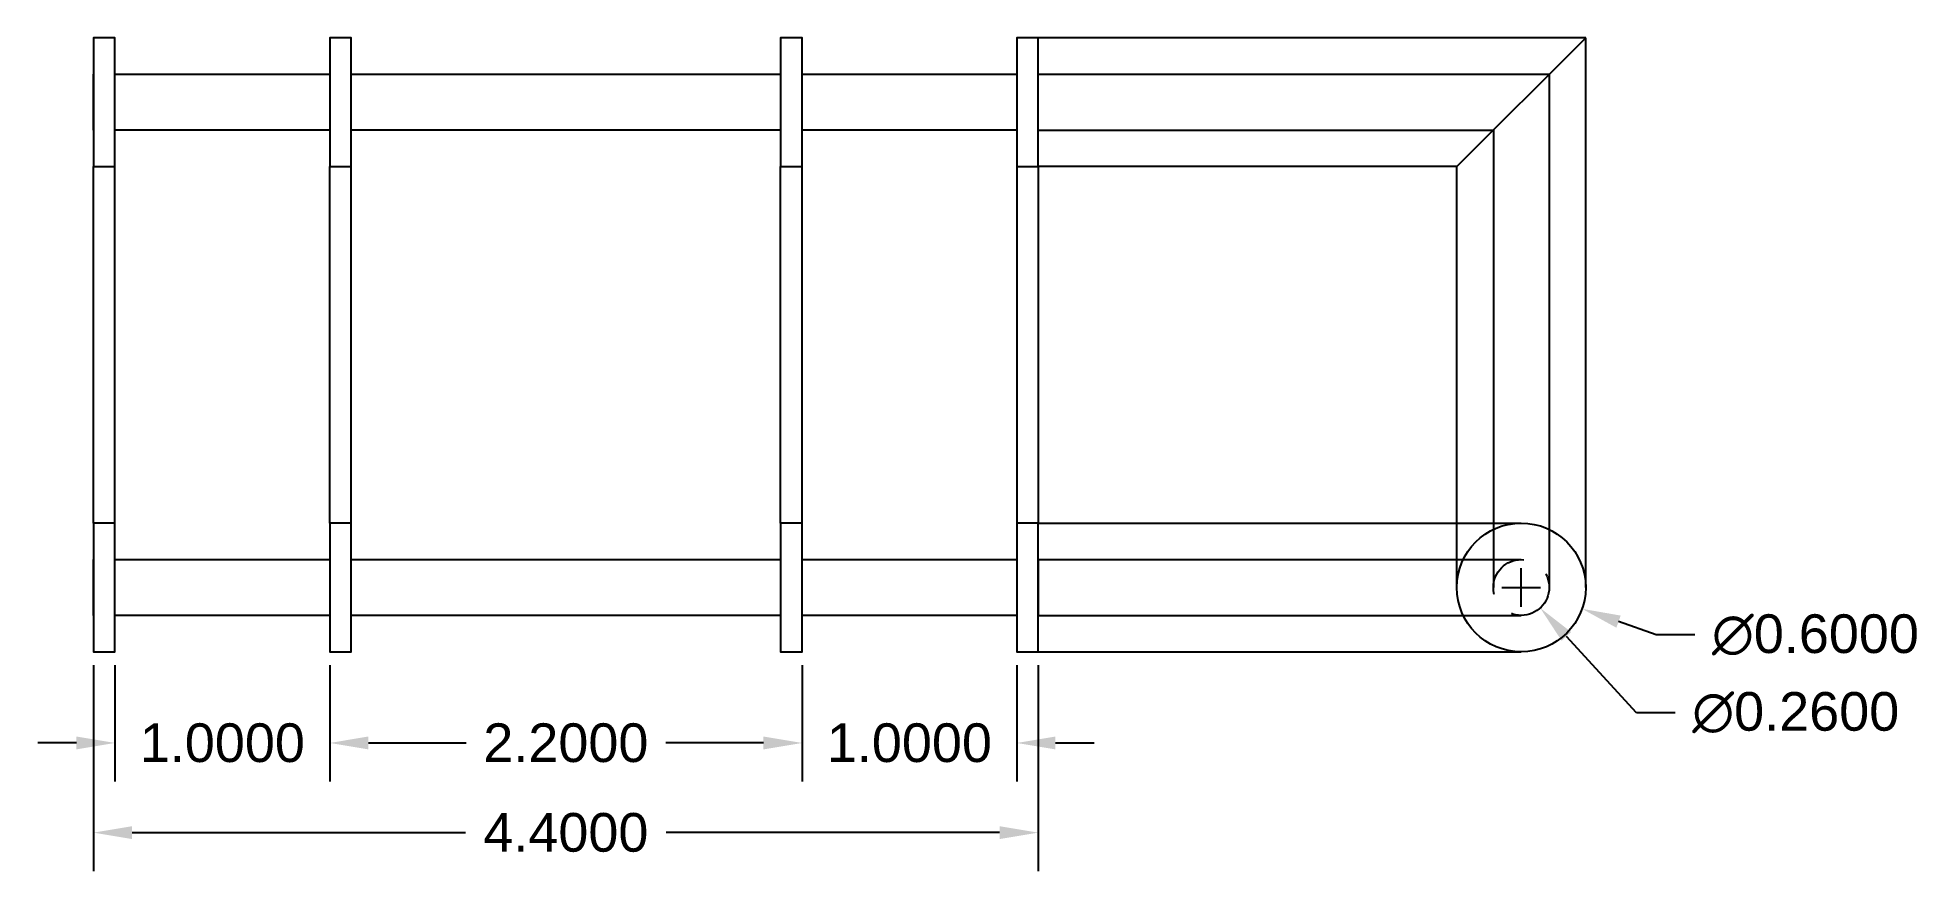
# Model space of a CAD drawing. Header units: inches. Extents: x 28.04 to 36.82, y 15.46 to 19.34.
import ezdxf

# ---------------------------------------------------------------- set-up
doc = ezdxf.new("R2010")
doc.units = ezdxf.units.IN
doc.header["$MEASUREMENT"] = 0
doc.linetypes.add('HIDDEN', pattern=[0.375, 0.25, -0.125])
for name, color, linetype in [('CONSTRUCTION', 186, 'Continuous'), ('DIMENSIONS', 1, 'Continuous'), ('HIDDEN', 3, 'HIDDEN'), ('VISIBLE', 4, 'Continuous')]:
    doc.layers.add(name, color=color, linetype=linetype)
doc.styles.get("Standard").update_dxf_attribs({"font": 'arial.ttf'})
doc.dimstyles.get("Standard").update_dxf_attribs({"dimtxt": 0.18, "dimasz": 0.18, "dimexe": 0.18, "dimexo": 0.0625, "dimgap": 0.09, "dimtad": 0, "dimtih": 1, "dimtoh": 1, "dimdec": 4, "dimzin": 0, "dimdsep": 46, "dimtxsty": 'Standard', "dimcen": 0.09, "dimadec": 0, "dimazin": 0, "dimtfac": 1, "dimtdec": 4, "dimtofl": 0, "dimtmove": 0, "dimatfit": 3, "dimfxl": 1, "dimtolj": 1, "dimtzin": 0, "dimarcsym": 0})

# ---------------------------------------------------------------- blocks, each defined once
blk = doc.blocks.new('*D9')
at = {"layer": 'Defpoints', "color": 0, "transparency": 16777216}
for p in [(34.8628, 16.8772), (35.039, 16.686)]:
    blk.add_point(p, dxfattribs=at)
at = {"layer": 'DIMENSIONS', "color": 0, "lineweight": -2, "transparency": 16777216}
for p, q in [((34.9509, 16.6916), (34.9509, 16.8716)), ((34.8609, 16.7816), (35.0409, 16.7816)), ((35.4881, 16.1985), (35.1609, 16.5536)), ((35.6681, 16.1985), (35.4881, 16.1985))]:
    blk.add_line(p, q, dxfattribs=at)
at = {"layer": 'DIMENSIONS', "color": 0, "transparency": 16777216}
blk.add_solid([(35.183, 16.5739), (35.1389, 16.5333), (35.039, 16.686)], dxfattribs=at)
at = {"layer": 'DIMENSIONS', "color": 0, "transparency": 16777216, "insert": (36.2293, 16.1985), "char_height": 0.18, "attachment_point": 5}
blk.add_mtext('\\A1;∅0.2600', dxfattribs=at)
blk = doc.blocks.new('*D10')
at = {"layer": 'Defpoints', "color": 0, "transparency": 16777216}
for p in [(34.6679, 16.8811), (35.2339, 16.6821)]:
    blk.add_point(p, dxfattribs=at)
at = {"layer": 'DIMENSIONS', "color": 0, "lineweight": -2, "transparency": 16777216}
for p, q in [((34.9509, 16.6916), (34.9509, 16.8716)), ((34.8609, 16.7816), (35.0409, 16.7816)), ((35.5798, 16.5604), (35.4037, 16.6224)), ((35.7598, 16.5604), (35.5798, 16.5604))]:
    blk.add_line(p, q, dxfattribs=at)
at = {"layer": 'DIMENSIONS', "color": 0, "transparency": 16777216}
blk.add_solid([(35.4137, 16.6507), (35.3938, 16.5941), (35.2339, 16.6821)], dxfattribs=at)
at = {"layer": 'DIMENSIONS', "color": 0, "transparency": 16777216, "insert": (36.321, 16.5604), "char_height": 0.18, "attachment_point": 5}
blk.add_mtext('\\A1;∅0.6000', dxfattribs=at)
blk = doc.blocks.new('*D11')
at = {"layer": 'Defpoints', "color": 0, "transparency": 16777216}
for p in [(28.3009, 16.4816), (32.7009, 16.4816), (32.7009, 15.6398)]:
    blk.add_point(p, dxfattribs=at)
at = {"layer": 'DIMENSIONS', "color": 0, "lineweight": -2, "transparency": 16777216}
for p, q in [((28.3009, 16.4191), (28.3009, 15.4598)), ((32.7009, 16.4191), (32.7009, 15.4598)), ((28.4809, 15.6398), (30.034, 15.6398)), ((32.5209, 15.6398), (30.9678, 15.6398))]:
    blk.add_line(p, q, dxfattribs=at)
at = {"layer": 'DIMENSIONS', "color": 0, "transparency": 16777216}
for points in [[(28.4809, 15.6698), (28.4809, 15.6098), (28.3009, 15.6398)], [(32.5209, 15.6698), (32.5209, 15.6098), (32.7009, 15.6398)]]:
    blk.add_solid(points, dxfattribs=at)
at = {"layer": 'DIMENSIONS', "color": 0, "transparency": 16777216, "insert": (30.5009, 15.6398), "char_height": 0.18, "attachment_point": 5}
blk.add_mtext('\\A1;4.4000', dxfattribs=at)
blk = doc.blocks.new('*D13')
at = {"layer": 'Defpoints', "color": 0, "transparency": 16777216}
for p in [(31.6009, 16.4816), (32.6009, 16.4816), (32.6009, 16.0574)]:
    blk.add_point(p, dxfattribs=at)
at = {"layer": 'DIMENSIONS', "color": 0, "lineweight": -2, "transparency": 16777216}
for p, q in [((31.6009, 16.4191), (31.6009, 15.8774)), ((32.6009, 16.4191), (32.6009, 15.8774)), ((31.4209, 16.0574), (31.2409, 16.0574)), ((32.7809, 16.0574), (32.9609, 16.0574))]:
    blk.add_line(p, q, dxfattribs=at)
at = {"layer": 'DIMENSIONS', "color": 0, "transparency": 16777216}
for points in [[(31.4209, 16.0874), (31.4209, 16.0274), (31.6009, 16.0574)], [(32.7809, 16.0874), (32.7809, 16.0274), (32.6009, 16.0574)]]:
    blk.add_solid(points, dxfattribs=at)
at = {"layer": 'DIMENSIONS', "color": 0, "transparency": 16777216, "insert": (32.1009, 16.0574), "char_height": 0.18, "attachment_point": 5}
blk.add_mtext('\\A1;1.0000', dxfattribs=at)
blk = doc.blocks.new('*D14')
at = {"layer": 'Defpoints', "color": 0, "transparency": 16777216}
for p in [(28.4009, 16.4816), (29.4009, 16.4816), (29.4009, 16.0574)]:
    blk.add_point(p, dxfattribs=at)
at = {"layer": 'DIMENSIONS', "color": 0, "lineweight": -2, "transparency": 16777216}
for p, q in [((28.4009, 16.4191), (28.4009, 15.8774)), ((29.4009, 16.4191), (29.4009, 15.8774)), ((28.2209, 16.0574), (28.0409, 16.0574)), ((29.5809, 16.0574), (29.7609, 16.0574))]:
    blk.add_line(p, q, dxfattribs=at)
at = {"layer": 'DIMENSIONS', "color": 0, "transparency": 16777216}
for points in [[(28.2209, 16.0874), (28.2209, 16.0274), (28.4009, 16.0574)], [(29.5809, 16.0874), (29.5809, 16.0274), (29.4009, 16.0574)]]:
    blk.add_solid(points, dxfattribs=at)
at = {"layer": 'DIMENSIONS', "color": 0, "transparency": 16777216, "insert": (28.9009, 16.0574), "char_height": 0.18, "attachment_point": 5}
blk.add_mtext('\\A1;1.0000', dxfattribs=at)
blk = doc.blocks.new('*D16')
at = {"layer": 'Defpoints', "color": 0, "transparency": 16777216}
for p in [(29.4009, 16.4816), (31.6009, 16.4816), (31.6009, 16.0574)]:
    blk.add_point(p, dxfattribs=at)
at = {"layer": 'DIMENSIONS', "color": 0, "lineweight": -2, "transparency": 16777216}
for p, q in [((29.4009, 16.4191), (29.4009, 15.8774)), ((31.6009, 16.4191), (31.6009, 15.8774)), ((29.5809, 16.0574), (30.036, 16.0574)), ((31.4209, 16.0574), (30.9658, 16.0574))]:
    blk.add_line(p, q, dxfattribs=at)
at = {"layer": 'DIMENSIONS', "color": 0, "transparency": 16777216}
for points in [[(29.5809, 16.0874), (29.5809, 16.0274), (29.4009, 16.0574)], [(31.4209, 16.0874), (31.4209, 16.0274), (31.6009, 16.0574)]]:
    blk.add_solid(points, dxfattribs=at)
at = {"layer": 'DIMENSIONS', "color": 0, "transparency": 16777216, "insert": (30.5009, 16.0574), "char_height": 0.18, "attachment_point": 5}
blk.add_mtext('\\A1;2.2000', dxfattribs=at)

msp = doc.modelspace()

# ---------------------------------------------------------------- linework, layer by layer
at = {"layer": 'CONSTRUCTION'}
for p, q in [((35.2509, 19.34159), (32.7009, 19.34159)), ((34.6509, 18.74159), (35.2509, 19.34159)), ((35.2509, 16.78159), (35.2509, 19.34159)), ((32.7009, 19.17159), (35.0809, 19.17159)), ((35.0809, 19.17159), (35.0809, 16.78159)), ((32.7009, 18.91159), (34.8209, 18.91159)), ((34.8209, 18.91159), (34.8209, 16.78159)), ((28.3009, 17.08159), (28.3009, 18.74159)), ((28.4009, 17.08159), (28.4009, 18.74159)), ((29.4009, 17.08159), (29.4009, 18.74159)), ((29.5009, 17.08159), (29.5009, 18.74159)), ((31.5009, 17.08159), (31.5009, 18.74159)), ((31.6009, 17.08159), (31.6009, 18.74159)), ((32.6009, 18.74159), (32.6009, 17.08159)), ((34.6509, 18.74159), (32.7009, 18.74159)), ((32.7009, 18.74159), (32.7009, 17.08159)), ((34.6509, 16.78159), (34.6509, 18.74159)), ((32.7009, 17.08159), (34.9509, 17.08159)), ((32.7009, 16.91159), (34.9509, 16.91159)), ((32.7009, 16.65159), (34.9509, 16.65159)), ((32.7009, 16.48159), (34.9509, 16.48159))]:
    msp.add_line(p, q, dxfattribs=at)
at = {"layer": 'HIDDEN'}
msp.add_circle((34.9509, 16.78159), 0.13, dxfattribs=at)
at = {"layer": 'VISIBLE'}
for points in [[(28.4009, 19.17159), (28.4009, 19.34159), (28.3009, 19.34159), (28.3009, 18.74159), (28.4009, 18.74159), (28.4009, 19.17159)], [(29.5009, 19.17159), (29.5009, 19.34159), (29.4009, 19.34159), (29.4009, 19.17159)], [(31.6009, 19.17159), (31.6009, 19.34159), (31.5009, 19.34159), (31.5009, 19.17159)], [(32.6009, 19.17159), (32.6009, 18.74159), (32.7009, 18.74159), (32.7009, 19.34159), (32.6009, 19.34159), (32.6009, 19.17159)], [(28.3009, 18.91159), (28.3009, 19.17159)], [(28.4009, 19.17159), (29.4009, 19.17159)], [(29.4009, 19.17159), (29.4009, 18.74159), (29.5009, 18.74159), (29.5009, 19.17159)], [(29.5009, 19.17159), (31.5009, 19.17159)], [(31.5009, 19.17159), (31.5009, 18.74159), (31.6009, 18.74159), (31.6009, 19.17159)], [(31.6009, 19.17159), (32.6009, 19.17159)], [(29.4009, 18.91159), (28.4009, 18.91159)], [(31.5009, 18.91159), (29.5009, 18.91159)], [(32.6009, 18.91159), (31.6009, 18.91159)], [(28.4009, 16.91159), (28.4009, 17.08159), (28.3009, 17.08159), (28.3009, 16.48159), (28.4009, 16.48159), (28.4009, 16.91159)], [(29.5009, 16.91159), (29.5009, 17.08159), (29.4009, 17.08159), (29.4009, 16.91159)], [(31.6009, 16.91159), (31.6009, 17.08159), (31.5009, 17.08159), (31.5009, 16.91159)], [(32.6009, 16.91159), (32.6009, 16.48159), (32.7009, 16.48159), (32.7009, 17.08159), (32.6009, 17.08159), (32.6009, 16.91159)], [(28.3009, 16.65159), (28.3009, 16.91159)], [(28.4009, 16.91159), (29.4009, 16.91159)], [(29.4009, 16.91159), (29.4009, 16.48159), (29.5009, 16.48159), (29.5009, 16.91159)], [(29.5009, 16.91159), (31.5009, 16.91159)], [(31.5009, 16.91159), (31.5009, 16.48159), (31.6009, 16.48159), (31.6009, 16.91159)], [(31.6009, 16.91159), (32.6009, 16.91159)], [(32.7009, 16.91159), (32.7009, 16.65159)], [(29.4009, 16.65159), (28.4009, 16.65159)], [(31.5009, 16.65159), (29.5009, 16.65159)], [(32.6009, 16.65159), (31.6009, 16.65159)]]:
    msp.add_lwpolyline(points, dxfattribs=at)
msp.add_circle((34.9509, 16.78159), 0.3, dxfattribs=at)

# ---------------------------------------------------------------- dimensions: what is measured, and where the dimension line sits
at = {"layer": 'DIMENSIONS'}
for p1, p2, picture, middle in [((34.66789, 16.88111), (35.23391, 16.68207), '*D10', (36.32104, 16.56043)), ((34.86281, 16.8772), (35.03898, 16.68598), '*D9', (36.2293, 16.19854))]:
    dim = msp.add_diameter_dim_2p(p1=p1, p2=p2, dimstyle='Standard', dxfattribs=at)
    dim.commit()
    dim.dimension.update_dxf_attribs({"geometry": picture, "text_midpoint": middle, "dimtype": 163})
for base, p1, p2, picture, middle in [((29.4009, 16.05735), (28.4009, 16.48159), (29.4009, 16.48159), '*D14', (28.9009, 16.05735)), ((32.7009, 15.63981), (28.3009, 16.48159), (32.7009, 16.48159), '*D11', (30.5009, 15.63981)), ((31.6009, 16.05735), (29.4009, 16.48159), (31.6009, 16.48159), '*D16', (30.5009, 16.05735)), ((32.6009, 16.05735), (31.6009, 16.48159), (32.6009, 16.48159), '*D13', (32.1009, 16.05735))]:
    dim = msp.add_linear_dim(base=base, p1=p1, p2=p2, dimstyle='Standard', dxfattribs=at)
    dim.commit()
    dim.dimension.update_dxf_attribs({"geometry": picture, "text_midpoint": middle})

doc.saveas('drawing.dxf')
